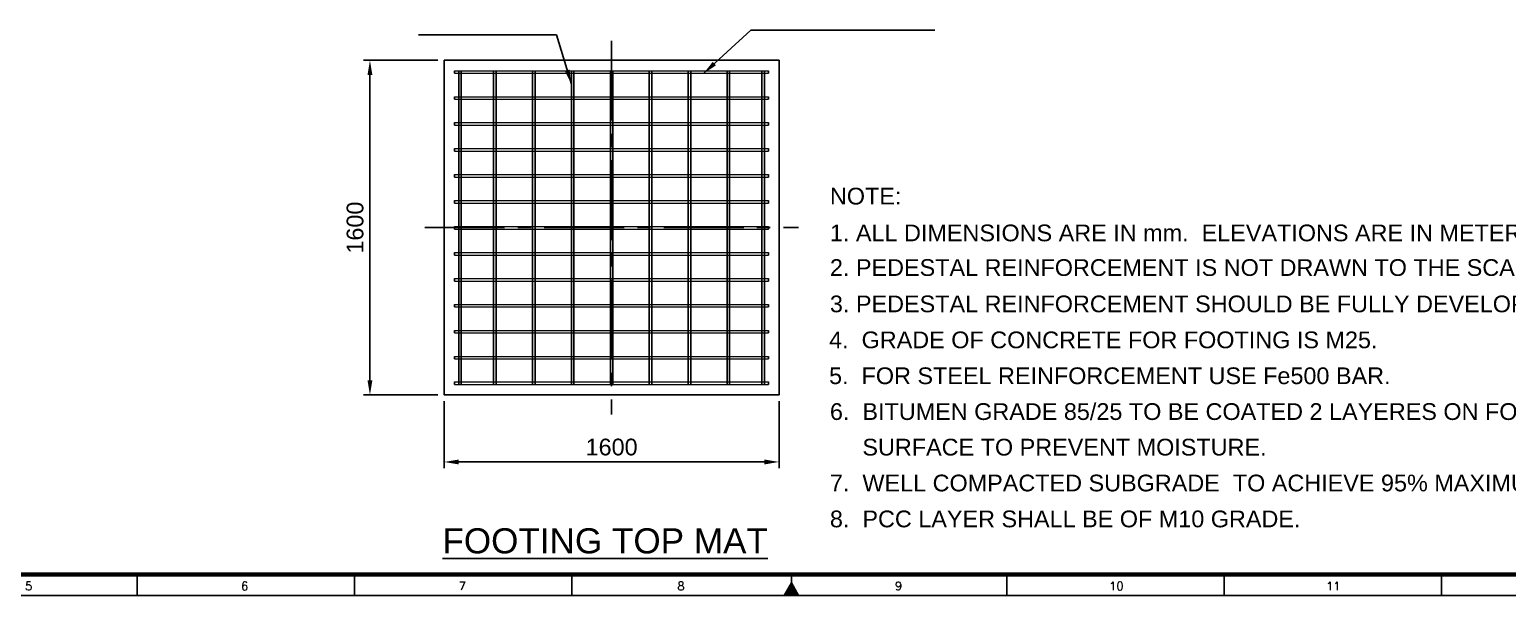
# Model space of a CAD drawing. Header units: millimetres. Extents: x -1055 to 11244, y -20673 to 2560.
# Drawn here: x 1173 to 1526.1, y 1151.8 to 1287.1 of the extents above; entities that cross this region are included whole.
import ezdxf
from ezdxf.enums import TextEntityAlignment as Align

# ---------------------------------------------------------------- set-up
doc = ezdxf.new("R2010")
doc.units = ezdxf.units.MM
doc.linetypes.add('CENTER2', pattern=[28.575, 19.05, -3.175, 3.175, -3.175])
doc.layers.add('BORDER', color=6, linetype='Continuous')
doc.styles.add('ROMANS', font='romans.shx', dxfattribs={"width": 0.8})
doc.styles.get("Standard").update_dxf_attribs({"font": 'arial.ttf'})
doc.dimstyles.new('ISO-25', dxfattribs={"dimtxt": 4, "dimasz": 3.5, "dimexe": 1.5, "dimexo": 1.5, "dimgap": 1.5, "dimtad": 1, "dimtxsty": 'Standard', "dimcen": 0, "dimadec": 0, "dimazin": 0, "dimtfac": 1, "dimtmove": 0, "dimatfit": 3, "dimfxl": 1, "dimarcsym": 0})

# ---------------------------------------------------------------- blocks, each defined once
blk = doc.blocks.new('*D27737')
at = {"color": 0, "lineweight": -2}
for p, q in [((1272.09, 1198.26), (1272.09, 1182.25)), ((1352.09, 1198.26), (1352.09, 1182.25)), ((1275.59, 1183.75), (1348.59, 1183.75))]:
    blk.add_line(p, q, dxfattribs=at)
at = {"color": 0}
for points in [[(1275.59, 1184.33), (1275.59, 1183.16), (1272.09, 1183.75)], [(1348.59, 1183.16), (1348.59, 1184.33), (1352.09, 1183.75)]]:
    blk.add_solid(points, dxfattribs=at)
at = {"layer": 'Defpoints', "color": 0}
for p in [(1272.09, 1199.76), (1352.09, 1199.76), (1352.09, 1183.75)]:
    blk.add_point(p, dxfattribs=at)
at = {"color": 0, "insert": (1312.09, 1187.29), "char_height": 4, "attachment_point": 5}
blk.add_mtext('1600', dxfattribs=at)
blk = doc.blocks.new('*D27843')
at = {"color": 0, "lineweight": -2}
for p, q in [((1270.59, 1279.76), (1252.86, 1279.76)), ((1254.36, 1203.26), (1254.36, 1276.26)), ((1270.59, 1199.76), (1252.86, 1199.76))]:
    blk.add_line(p, q, dxfattribs=at)
at = {"color": 0}
for points in [[(1254.94, 1276.26), (1253.78, 1276.26), (1254.36, 1279.76)], [(1253.78, 1203.26), (1254.94, 1203.26), (1254.36, 1199.76)]]:
    blk.add_solid(points, dxfattribs=at)
at = {"layer": 'Defpoints', "color": 0}
for p in [(1254.36, 1279.76), (1272.09, 1279.76), (1272.09, 1199.76)]:
    blk.add_point(p, dxfattribs=at)
at = {"color": 0, "insert": (1250.82, 1239.76), "char_height": 4, "attachment_point": 5, "rotation": 90}
blk.add_mtext('1600', dxfattribs=at)
blk = doc.blocks.new('A1B')
at = {"layer": 'BORDER', "color": 1}
for p, q in [((264.19, 8), (264.19, 3)), ((316.12, 8), (316.12, 3)), ((368.06, 8), (368.06, 3)), ((471.94, 8), (471.94, 3)), ((523.88, 8), (523.88, 3)), ((575.81, 8), (575.81, 3))]:
    blk.add_line(p, q, dxfattribs=at)
at = {"layer": 'BORDER'}
for p, q in [((420.5, 5), (420.5, 8)), ((420.5, 3), (420.5, 8)), ((420.5, 6), (418.77, 3)), ((420.5, 6), (422.23, 3))]:
    blk.add_line(p, q, dxfattribs=at)
blk.add_lwpolyline([(837, 3), (837, 590), (3, 590), (3, 3)], close=True, dxfattribs=at)
at = {"layer": 'BORDER', "const_width": 1}
blk.add_lwpolyline([(8, 8), (832, 8), (832, 585), (8, 585)], close=True, dxfattribs=at)
at = {"layer": 'BORDER'}
blk.add_solid([(422.23, 3), (418.77, 3), (420.5, 6)], dxfattribs=at)
at = {"layer": 'BORDER', "color": 1, "style": 'ROMANS'}
for s, p in [('5', (238.32, 4.25)), ('6', (289.89, 4.25)), ('7', (341.88, 4.25)), ('8', (394.13, 4.25)), ('9', (446.1, 4.25)), ('10', (498.13, 4.25)), ('11', (549.97, 4.25))]:
    blk.add_text(s, height=2, dxfattribs=at).set_placement(p, align=Align.CENTER)

msp = doc.modelspace()

# ---------------------------------------------------------------- linework, layer by layer
for p, q in [((1298.91321, 1285.869209), (1265.952573, 1285.869209)), ((1345.34995, 1286.925276), (1389.318373, 1286.925276)), ((1274.591218, 1277.262809), (1274.591218, 1276.662809)), ((1275.591218, 1277.262809), (1275.591218, 1202.262809)), ((1276.191218, 1277.262809), (1276.191218, 1202.262809)), ((1283.891218, 1277.262809), (1283.891218, 1202.262809)), ((1284.491218, 1277.262809), (1284.491218, 1202.262809)), ((1293.191218, 1277.262809), (1293.191218, 1202.262809)), ((1293.791218, 1277.262809), (1293.791218, 1202.262809)), ((1302.491218, 1277.262809), (1302.491218, 1202.262809)), ((1303.091218, 1277.262809), (1303.091218, 1202.262809)), ((1311.791218, 1277.262809), (1311.791218, 1202.262809)), ((1312.391218, 1277.262809), (1312.391218, 1202.262809)), ((1321.091218, 1277.262809), (1321.091218, 1202.262809)), ((1321.691218, 1277.262809), (1321.691218, 1202.262809)), ((1330.391218, 1277.262809), (1330.391218, 1202.262809)), ((1330.991218, 1277.262809), (1330.991218, 1202.262809)), ((1339.691218, 1277.262809), (1339.691218, 1202.262809)), ((1340.291218, 1277.262809), (1340.291218, 1202.262809)), ((1347.991218, 1277.262809), (1347.991218, 1202.262809)), ((1348.591218, 1277.262809), (1348.591218, 1202.262809)), ((1349.591218, 1277.262809), (1349.591218, 1276.662809)), ((1274.591218, 1271.054476), (1274.591218, 1270.454476)), ((1349.591218, 1271.054476), (1349.591218, 1270.454476)), ((1274.591218, 1264.846142), (1274.591218, 1264.246142)), ((1349.591218, 1264.846142), (1349.591218, 1264.246142)), ((1274.591218, 1258.637809), (1274.591218, 1258.037809)), ((1349.591218, 1258.637809), (1349.591218, 1258.037809)), ((1274.591218, 1252.429476), (1274.591218, 1251.829476)), ((1349.591218, 1252.429476), (1349.591218, 1251.829476)), ((1274.591218, 1246.221142), (1274.591218, 1245.621142)), ((1349.591218, 1246.221142), (1349.591218, 1245.621142)), ((1274.591218, 1240.012809), (1274.591218, 1239.412809)), ((1349.591218, 1240.012809), (1349.591218, 1239.412809)), ((1274.591218, 1233.804476), (1274.591218, 1233.204476)), ((1349.591218, 1233.804476), (1349.591218, 1233.204476)), ((1274.591218, 1227.596142), (1274.591218, 1226.996142)), ((1349.591218, 1227.596142), (1349.591218, 1226.996142)), ((1274.591218, 1221.387809), (1274.591218, 1220.787809)), ((1349.591218, 1221.387809), (1349.591218, 1220.787809)), ((1274.591218, 1215.179476), (1274.591218, 1214.579476)), ((1349.591218, 1215.179476), (1349.591218, 1214.579476)), ((1274.591218, 1208.971142), (1274.591218, 1208.371142)), ((1349.591218, 1208.971142), (1349.591218, 1208.371142)), ((1274.591218, 1202.862809), (1274.591218, 1202.262809)), ((1349.591218, 1202.862809), (1349.591218, 1202.262809))]:
    msp.add_line(p, q)
at = {"color": 3, "linetype": 'CENTER2'}
for p, q in [((1312.091218, 1284.416736), (1312.091218, 1195.108881)), ((1267.437291, 1239.762809), (1356.745146, 1239.762809))]:
    msp.add_line(p, q, dxfattribs=at)
at = {"color": 113, "lineweight": 0}
for p, q in [((1274.591218, 1277.262809), (1349.591218, 1277.262809)), ((1274.591218, 1276.662809), (1349.591218, 1276.662809)), ((1274.591218, 1271.054476), (1349.591218, 1271.054476)), ((1274.591218, 1270.454476), (1349.591218, 1270.454476)), ((1274.591218, 1264.846142), (1349.591218, 1264.846142)), ((1274.591218, 1264.246142), (1349.591218, 1264.246142)), ((1274.591218, 1258.637809), (1349.591218, 1258.637809)), ((1274.591218, 1258.037809), (1349.591218, 1258.037809)), ((1274.591218, 1252.429476), (1349.591218, 1252.429476)), ((1274.591218, 1251.829476), (1349.591218, 1251.829476)), ((1274.591218, 1246.221142), (1349.591218, 1246.221142)), ((1274.591218, 1245.621142), (1349.591218, 1245.621142)), ((1274.591218, 1240.012809), (1349.591218, 1240.012809)), ((1274.591218, 1239.412809), (1349.591218, 1239.412809)), ((1274.591218, 1233.804476), (1349.591218, 1233.804476)), ((1274.591218, 1233.204476), (1349.591218, 1233.204476)), ((1274.591218, 1227.596142), (1349.591218, 1227.596142)), ((1274.591218, 1226.996142), (1349.591218, 1226.996142)), ((1274.591218, 1221.387809), (1349.591218, 1221.387809)), ((1274.591218, 1220.787809), (1349.591218, 1220.787809)), ((1274.591218, 1215.179476), (1349.591218, 1215.179476)), ((1274.591218, 1214.579476), (1349.591218, 1214.579476)), ((1274.591218, 1208.971142), (1349.591218, 1208.971142)), ((1274.591218, 1208.371142), (1349.591218, 1208.371142)), ((1274.591218, 1202.862809), (1349.591218, 1202.862809)), ((1274.591218, 1202.262809), (1349.591218, 1202.262809))]:
    msp.add_line(p, q, dxfattribs=at)
msp.add_lwpolyline([(1272.091218, 1279.762809), (1352.091218, 1279.762809), (1352.091218, 1199.762809), (1272.091218, 1199.762809)], close=True)

# ---------------------------------------------------------------- block references
msp.add_blockref('A1B', (934.531339, 1148.838959))

# ---------------------------------------------------------------- texts
at = {"color": 130}
for s, height, p in [('NOTE:', 4, (1364.241065, 1247.284189)), ('1. ALL DIMENSIONS ARE IN mm.  ELEVATIONS ARE IN METERS.', 4, (1364.241065, 1238.491147)), ('2. PEDESTAL REINFORCEMENT IS NOT DRAWN TO THE SCALE FOR CLARITY.', 4, (1364.241065, 1230.213671)), ('3. PEDESTAL REINFORCEMENT SHOULD BE FULLY DEVELOPED IN THE FOUNDATION.', 4, (1364.241065, 1221.526378)), ('6.  BITUMEN GRADE 85/25 TO BE COATED 2 LAYERES ON FOUNDATION CONCRETE', 4, (1364.241065, 1195.787799)), ('     SURFACE TO PREVENT MOISTURE.', 4, (1364.241065, 1187.2874)), ('7.  WELL COMPACTED SUBGRADE  TO ACHIEVE 95% MAXIMUM DRY DENSITY.', 4, (1364.241065, 1178.717075)), ('8.  PCC LAYER SHALL BE OF M10 GRADE.', 4, (1364.241065, 1170.130501)), ('%%UFOOTING TOP MAT', 6, (1271.668616, 1164.895341))]:
    msp.add_text(s, height=height, dxfattribs=at).set_placement(p, align=Align.MIDDLE_LEFT)
for s, p in [('4.  GRADE OF CONCRETE FOR FOOTING IS M25.', (1364.037659, 1210.927609)), ('5.  FOR STEEL REINFORCEMENT USE Fe500 BAR.', (1364.037659, 1202.350701))]:
    msp.add_text(s, height=4, dxfattribs=at).set_placement(p)

# ---------------------------------------------------------------- dimensions: what is measured, and where the dimension line sits
dim = msp.add_linear_dim(base=(1254.359079, 1279.762809), p1=(1272.091218, 1199.762809), p2=(1272.091218, 1279.762809), angle=90, dimstyle='ISO-25', override={"dimtxt": 4, "dimlfac": 20})
dim.commit()
dim.dimension.update_dxf_attribs({"geometry": '*D27843', "text_midpoint": (1254.359079, 1239.762809), "dimtype": 160})
dim = msp.add_linear_dim(base=(1352.091218, 1183.748094), p1=(1272.091218, 1199.762809), p2=(1352.091218, 1199.762809), dimstyle='ISO-25', override={"dimtxt": 4, "dimlfac": 20})
dim.commit()
dim.dimension.update_dxf_attribs({"geometry": '*D27737', "text_midpoint": (1312.091218, 1183.748094), "dimtype": 160})

# ---------------------------------------------------------------- leaders
for points in [[(1302.491218, 1274.022415), (1298.91321, 1285.869209)], [(1334.053862, 1276.600276), (1345.34995, 1286.925276)]]:
    msp.add_leader(points, dimstyle='ISO-25', override={"dimtxt": 2})

doc.saveas('drawing.dxf')
